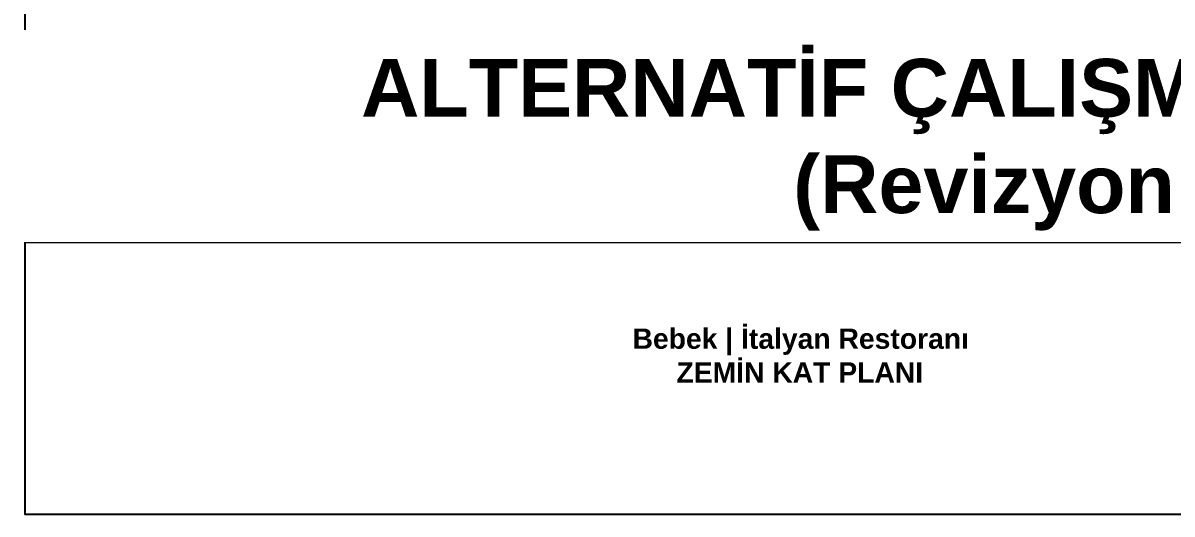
# Model space of a CAD drawing. Header units: millimetres. Extents: x 527230 to 534999, y 4569494 to 4575436.
# Drawn here: x 529138 to 531124, y 4569496 to 4570345 of the extents above; entities that cross this region are included whole.
import ezdxf

# ---------------------------------------------------------------- set-up
doc = ezdxf.new("R2010")
doc.units = ezdxf.units.MM
doc.layers.add('HM-X-Pafta', color=7, linetype='Continuous')
doc.styles.add('HM-100', font='arial.ttf', dxfattribs={"height": 20})

msp = doc.modelspace()

# ---------------------------------------------------------------- linework, layer by layer
at = {"layer": 'HM-X-Pafta'}
msp.add_line((529141, 4569966.3), (533341, 4569966.3), dxfattribs=at)
msp.add_lwpolyline([(533341, 4575436.3), (529141, 4575436.3), (529141, 4569496.3), (533341, 4569496.3)], close=True, dxfattribs=at)

# ---------------------------------------------------------------- next in the draw order: texts
at = {"layer": 'HM-X-Pafta', "attachment_point": 1, "style": 'HM-100', "bg_fill": 2}
for s, insert, char_height, width in [('\\pi34.43267,l500,t834.43267;{\\fArial|b1|i0|c162|p34;ALTERNATİF ÇALIŞMA ---------2 \\P\\pi781.53362,t1281.53362;(Revizyon 01)}', (529187.7, 4570283.2), 100, 2949.084), ('{\\fArial|b1|i0|c162|p34;\\W9.7417;    \\W5.1529; \\W1;Bebek | İtalyan Restoranı \\P\\W8.9117;     \\W5.1529; \\W1;ZEMİN KAT PLANI}', (529592.2, 4569817), 35, 1703.359)]:
    msp.add_mtext(s, dxfattribs=dict(at, insert=insert, char_height=char_height, width=width))

doc.saveas('drawing.dxf')
